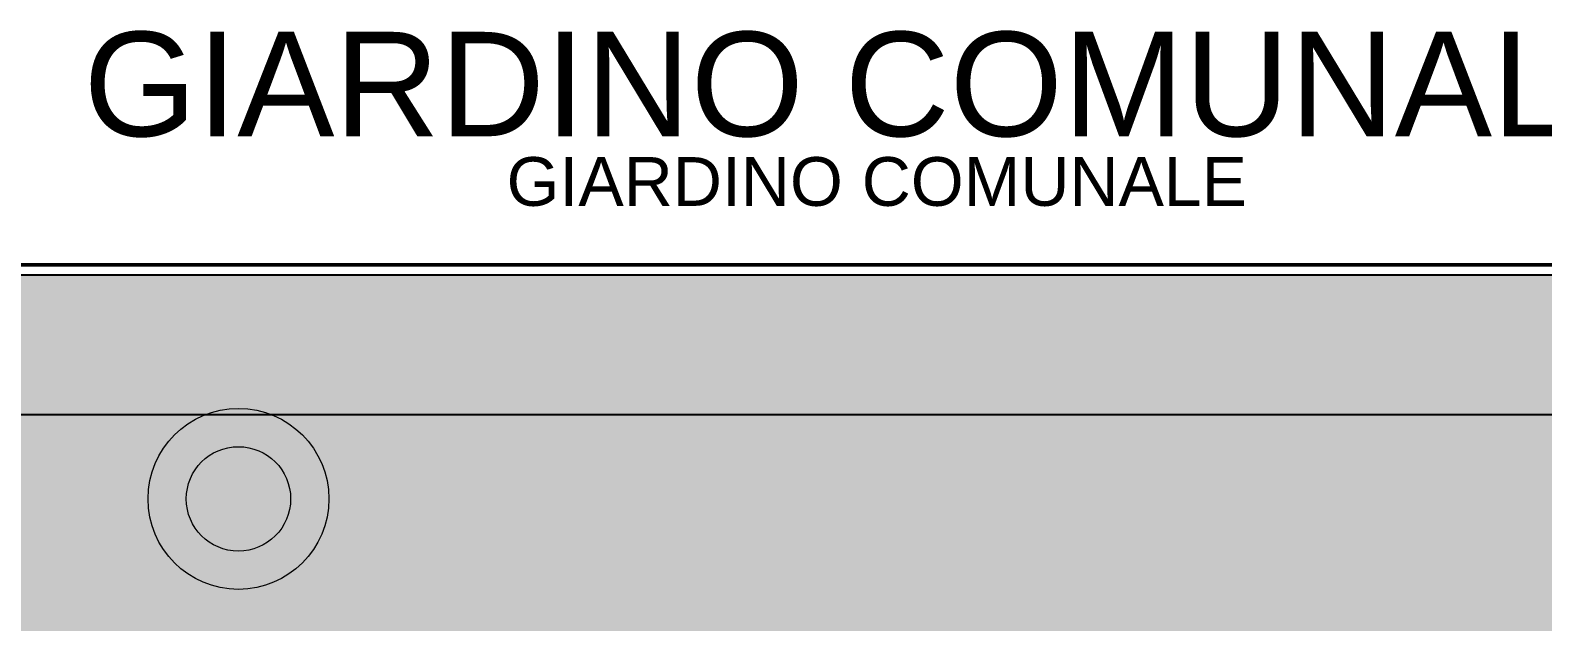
# Model space of a CAD drawing. Header units: millimetres. Extents: x 23 to 299, y 5 to 130.
# Drawn here: x 176.51 to 198.26, y 58.23 to 66.73 of the extents above; entities that cross this region are included whole.
import ezdxf
from ezdxf.enums import TextEntityAlignment as Align

# ---------------------------------------------------------------- set-up
doc = ezdxf.new("R2010")
doc.units = ezdxf.units.MM
doc.layers.get('0').update_dxf_attribs({"lineweight": 25})
for name, color, linetype, lineweight in [('ANNOT_100', 7, 'Continuous', 13), ('ANNOT_500', 7, 'Continuous', 13), ('LOTTO', 3, 'Continuous', 50), ('PAESAGGIO', 3, 'Continuous', 13)]:
    doc.layers.add(name, color=color, linetype=linetype, lineweight=lineweight)
doc.styles.add('ARIAL', font='arial.ttf')

msp = doc.modelspace()

# ---------------------------------------------------------------- hatches: boundary and pattern name
h = msp.add_hatch()
h.set_pattern_fill('GRASS', scale=0.0084)
h.set_pattern_definition([(90, (98.8297, 16.1932), (-0.1508683, 0.1508683), [0.040005, -0.2617316]), (45, (98.8297, 16.1932), (-0.1508683, 0.1508683), [0.040005, -0.173355]), (135, (98.8297, 16.1932), (-0.1508683, -0.1508683), [0.040005, -0.173355])])
h.paths.add_polyline_path([(160.8497, 42.7032), (162.8497, 42.7032), (162.8497, 61.2132), (216.5297, 61.2132), (216.5297, 22.5332), (188.287, 22.5332), (188.287, 20.5332), (218.5297, 20.5332), (218.5297, 63.2132), (160.8497, 63.2132)])
h = msp.add_hatch(color=92)
h.dxf.hatch_style = 1
h.paths.add_polyline_path([(198.11159, 47.00091), (188.1497, 47.00091), (188.1497, 44.8032), (190.76092, 44.8032), (190.76092, 43.39484), (215.26092, 43.39484), (215.36092, 43.39484), (215.36092, 39.49484), (215.26092, 39.49484), (203.09925, 39.49484), (190.76092, 39.49484), (190.76092, 27.64389), (194.48776, 27.64389), (194.48776, 35.2028), (207.48776, 35.2028), (207.48776, 26.2028), (207.48776, 25.2028), (194.48776, 25.2028), (194.48776, 22.5332), (216.5297, 22.5332), (216.5297, 61.2132), (162.8497, 61.2132), (162.8497, 44.8032), (185.8497, 44.8032), (185.8497, 47.00091), (177.11159, 47.00091), (177.11159, 58.00091), (198.11159, 58.00091)])
at = {"layer": 'PAESAGGIO', "true_color": 0xf48fb1}
h = msp.add_hatch(color=231, dxfattribs=at)
h.dxf.hatch_style = 1
edge = h.paths.add_edge_path()
edge.add_arc((179.5, 60), 1.3, 0, 360)
at = {"layer": 'PAESAGGIO', "true_color": 0xffffff}
h = msp.add_hatch(color=7, dxfattribs=at)
h.dxf.hatch_style = 1
edge = h.paths.add_edge_path()
edge.add_arc((179, 60.86603), 0.2, 0, 360)
h = msp.add_hatch(color=7, dxfattribs=at)
h.dxf.hatch_style = 1
edge = h.paths.add_edge_path()
edge.add_arc((180, 60.86603), 0.2, 0, 360)
at = {"layer": 'PAESAGGIO', "true_color": 0xffd54f}
h = msp.add_hatch(color=41, dxfattribs=at)
h.dxf.hatch_style = 1
edge = h.paths.add_edge_path()
edge.add_arc((179.5, 60), 0.75, 0, 360)
at = {"layer": 'PAESAGGIO', "true_color": 0xffffff}
h = msp.add_hatch(color=7, dxfattribs=at)
h.dxf.hatch_style = 1
edge = h.paths.add_edge_path()
edge.add_arc((178.5, 60), 0.2, 0, 360)
h = msp.add_hatch(color=7, dxfattribs=at)
h.dxf.hatch_style = 1
edge = h.paths.add_edge_path()
edge.add_arc((180.5, 60), 0.2, 0, 360)
h = msp.add_hatch(color=7, dxfattribs=at)
h.dxf.hatch_style = 1
edge = h.paths.add_edge_path()
edge.add_arc((179, 59.13397), 0.2, 0, 360)
h = msp.add_hatch(color=7, dxfattribs=at)
h.dxf.hatch_style = 1
edge = h.paths.add_edge_path()
edge.add_arc((180, 59.13397), 0.2, 0, 360)

# ---------------------------------------------------------------- linework, layer by layer
msp.add_line((160.6997, 63.3632), (218.6797, 63.3632))
msp.add_lwpolyline([(190.76092, 22.5332), (188.287, 22.5332), (188.287, 20.5332), (218.5297, 20.5332), (218.5297, 63.2132), (160.8497, 63.2132), (160.8497, 42.7032), (162.8497, 42.7032), (162.8497, 61.2132), (216.5297, 61.2132), (216.5297, 22.5332), (188.287, 22.5332)])
at = {"layer": 'LOTTO'}
msp.add_lwpolyline([(158.6797, 18.3632), (218.6797, 18.3632), (218.6797, 63.3632), (158.6797, 63.3632)], close=True, dxfattribs=at)
at = {"layer": 'PAESAGGIO', "color": 6}
msp.add_circle((179.5, 60), 1.3, dxfattribs=at)
at = {"layer": 'PAESAGGIO', "color": 30}
msp.add_circle((179.5, 60), 0.75, dxfattribs=at)

# ---------------------------------------------------------------- texts
at = {"layer": 'ANNOT_100', "style": 'ARIAL'}
msp.add_text('GIARDINO COMUNALE', height=0.7, dxfattribs=at).set_placement((188.68, 64.56), align=Align.MIDDLE_CENTER)
at = {"layer": 'ANNOT_500', "style": 'ARIAL'}
msp.add_text('GIARDINO COMUNALE', height=1.5, dxfattribs=at).set_placement((188.68, 65.96), align=Align.MIDDLE_CENTER)

doc.saveas('drawing.dxf')
